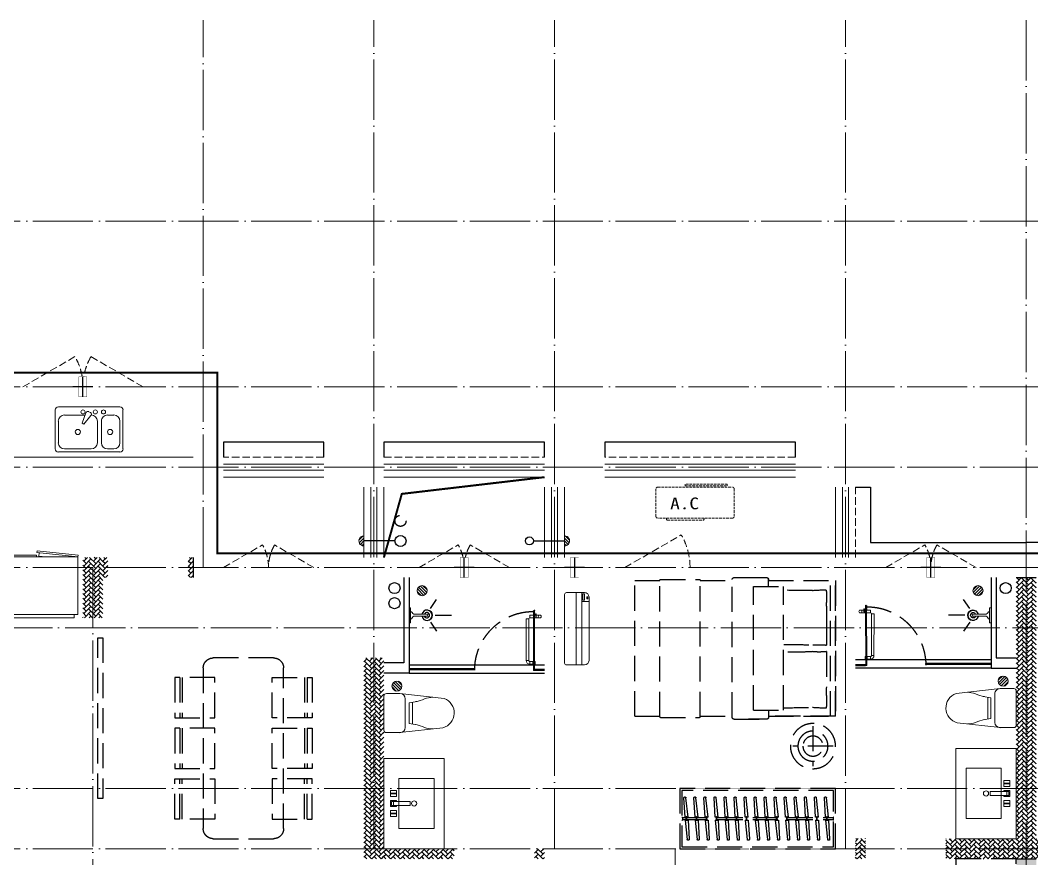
# Model space of a CAD drawing. Extents: x -518115 to 1124316, y -209821 to 1628073.
# Drawn here: x 842893 to 852972, y -170435 to -162085 of the extents above; entities that cross this region are included whole.
import ezdxf

# ---------------------------------------------------------------- set-up
doc = ezdxf.new("R2010")
doc.units = 0
doc.header["$LTSCALE"] = 1000
doc.header["$MEASUREMENT"] = 0
for name, pattern in [('A户型$0$DASH', [0.35, 0.25, -0.1]), ('DASH', [0.35, 0.25, -0.1]), ('DOTE', [2.42, 2, -0.2, 0.02, -0.2])]:
    doc.linetypes.add(name, pattern=pattern)
for name, color, linetype in [('5fur', 250, 'Continuous'), ('AH-FURNITURE', 1, 'Continuous'), ('IP-bath&kitchen-JOHNSON', 4, 'Continuous'), ('P-bath&kitchen-JOHNSON', 4, 'Continuous'), ('VPIPE-中水', 122, 'Continuous'), ('VPIPE-凝结', 150, 'Continuous'), ('VPIPE-废水', 31, 'Continuous'), ('VPIPE-雨水', 4, 'DASH'), ('保温', 6, 'Continuous'), ('建筑-排气道', 9, 'Continuous'), ('机电标识类', 1, 'Continuous'), ('看线', 251, 'Continuous')]:
    doc.layers.add(name, color=color, linetype=linetype)
for name, color, linetype, lineweight in [('DOTE', 19, 'DOTE', 9), ('LVTRY', 1, 'Continuous', 13), ('PUB_HATCH', 8, 'Continuous', 9), ('WINDOW', 144, 'Continuous', 15), ('平面-栏杆', 135, 'Continuous', 15), ('平面-看线', 45, 'Continuous', 15), ('平面-空调室内机', 176, 'Continuous', 9), ('平面-空调预留孔', 173, 'Continuous', 15), ('空调', 76, 'Continuous', 13), ('立面-洞口示意', 152, 'Continuous', 13)]:
    doc.layers.add(name, color=color, linetype=linetype, lineweight=lineweight)
doc.styles.add('DIM_FONT', font='SIMPLEX.shx', dxfattribs={"width": 0.56})
doc.styles.add('黑体', font='')
doc.styles.get('黑体').set_extended_font_data('SimHei')
pattern_1 = [(45, (0, 0), (0, 47.4157523), [100.584, -33.528]), (135, (23.708, 23.708), (3e-15, 47.4157523), [100.584, -33.528])]
pattern_2 = [(45, (-445516.58, -596748.81), (0, 47.4157523), [100.584, -33.528]), (135, (-445492.87, -596725.102), (3e-15, 47.4157523), [100.584, -33.528])]

# ---------------------------------------------------------------- blocks, each defined once
blk = doc.blocks.new('GDGDGDSDA')
at = {"layer": 'DOTE', "linetype": 'DOTE', "ltscale": 0.3}
for p, q in [((436135, 370658), (436135, 376108)), ((437835, 367858), (437835, 376108)), ((439635, 367858), (439635, 376108)), ((442535, 367858), (442535, 376108)), ((444335, 376108), (444335, 359558)), ((471335, 374108), (417335, 374108)), ((471335, 372458), (417335, 372458)), ((471335, 371658), (417335, 371658)), ((471335, 370658), (417335, 370658)), ((435035, 370658), (435035, 359558)), ((417335, 370059), (471335, 370059)), ((471335, 368458), (417335, 368458)), ((471335, 367858), (417335, 367858)), ((440835, 367858), (440835, 359558))]:
    blk.add_line(p, q, dxfattribs=at)
blk = doc.blocks.new('FGDGDGRDGRRD')
at = {"layer": '5fur', "linetype": 'A户型$0$DASH'}
for p, q in [((421235, 370528, 0), (421235, 369178, 0)), ((421235, 369178, 0), (421235, 370528, 0)), ((421904, 370528, 0), (421235, 370528, 0)), ((421285, 369178, 0), (421285, 370528, 0)), ((421905, 370546, 0), (421902, 370528, 0)), ((421904, 370468, 0), (421904, 370540, 0)), ((421907, 370552, 0), (421905, 370546, 0)), ((421913, 370557, 0), (421907, 370552, 0)), ((421922, 370558, 0), (421913, 370557, 0)), ((422103, 370558, 0), (421922, 370558, 0)), ((422246, 370558, 0), (421922, 370558, 0)), ((422264, 369166, 0), (422264, 370540, 0)), ((422585, 370528, 0), (422264, 370528, 0)), ((422585, 369172, 0), (422585, 370534, 0)), ((422979, 370540, 0), (422591, 370540, 0)), ((422985, 369172, 0), (422985, 370534, 0)), ((423235, 370528, 0), (422985, 370528, 0)), ((423235, 369178, 0), (423235, 370528, 0)), ((421754, 369238, 0), (421754, 370468, 0)), ((422054, 370468, 0), (421754, 370468, 0)), ((422054, 369238, 0), (422054, 370468, 0)), ((426835, 369758), (427435, 369758)), ((426735, 368058), (426735, 369658)), ((427535, 369658), (427535, 368058)), ((426850, 369563), (426450, 369563)), ((426450, 369563), (426450, 369163)), ((426500, 369563), (426500, 369163)), ((426525, 369563), (426525, 369163)), ((426850, 369163), (426850, 369563)), ((427420, 369163), (427420, 369563)), ((427420, 369563), (427820, 369563)), ((427745, 369563), (427745, 369163)), ((427770, 369563), (427770, 369163)), ((427820, 369563), (427820, 369163)), ((422054, 369238, 0), (421754, 369238, 0)), ((421904, 369238, 0), (421904, 369166, 0)), ((421235, 369178, 0), (421902, 369178, 0)), ((421904, 369178, 0), (421235, 369178, 0)), ((421902, 369178, 0), (421904, 369159, 0)), ((421904, 369159, 0), (421911, 369151, 0)), ((421911, 369151, 0), (421922, 369148, 0)), ((421922, 369148, 0), (422103, 369148, 0)), ((422246, 369148, 0), (421922, 369148, 0)), ((422103, 369148, 0), (422103, 369148, 0)), ((422585, 369178, 0), (422264, 369178, 0)), ((422979, 369166, 0), (422591, 369166, 0)), ((423235, 369178, 0), (422985, 369178, 0)), ((426450, 369163), (426850, 369163)), ((427820, 369163), (427420, 369163)), ((421460, 369080, 0), (421460, 368680, 0)), ((426850, 369058), (426450, 369058)), ((426450, 369058), (426450, 368658)), ((426500, 369058), (426500, 368658)), ((426525, 369058), (426525, 368658)), ((426850, 368658), (426850, 369058)), ((427420, 368658), (427420, 369058)), ((427420, 369058), (427820, 369058)), ((427745, 369058), (427745, 368658)), ((427770, 369058), (427770, 368658)), ((427820, 369058), (427820, 368658)), ((421260, 368880, 0), (421660, 368880, 0)), ((426450, 368658), (426850, 368658)), ((427820, 368658), (427420, 368658)), ((426450, 368154), (426450, 368554)), ((426450, 368554), (426850, 368554)), ((426500, 368154), (426500, 368554)), ((426525, 368154), (426525, 368554)), ((426850, 368554), (426850, 368154)), ((427420, 368554), (427420, 368154)), ((427820, 368554), (427420, 368554)), ((427745, 368154), (427745, 368554)), ((427770, 368154), (427770, 368554)), ((427820, 368154), (427820, 368554)), ((426850, 368154), (426450, 368154)), ((427420, 368154), (427820, 368154)), ((427435, 367958), (426835, 367958))]:
    blk.add_line(p, q, dxfattribs=at)
blk.add_lwpolyline([(428535, 368358), (428585, 368358), (428585, 369959), (428535, 369959)], close=True, dxfattribs=at)
for radius in [225, 150, 100]:
    blk.add_circle((421460, 368880, 0), radius, dxfattribs=at)
for centre, radius, start, end in [((421922, 370540, 0), 18, 90, 180), ((422246, 370540, 0), 18, 0, 90), ((422591, 370534, 0), 6, 90, 180), ((422979, 370534, 0), 6, 0, 90), ((423258, 370368, 0), 1932, 178.0298, 182.4617), ((421359, 369282, 0), 1153, 84.6984, 91.5682), ((421547, 376048, 0), 5619, 269.1694, 272.1087), ((422497, 370191, 0), 1173, 175.1312, 182.6325), ((459042, 370006, 0), 37717, 179.8018, 180.1836), ((431005, 369689, 0), 9681, 179.2198, 181.6941), ((421399, 369228, 0), 662, 84.5772, 96.3929), ((421399, 370479, 0), 662, 263.5802, 275.4228), ((421667, 366181, 0), 3711, 88.6942, 93.1822), ((421667, 373526, 0), 3711, 266.8178, 271.3058), ((426835, 369658), 100, 90, 180), ((427435, 369658), 100, 0, 90), ((423258, 369325, 0), 1932, 177.5383, 181.9702), ((421359, 370412, 0), 1153, 268.4318, 275.3016), ((421547, 363645, 0), 5619, 87.8913, 90.8306), ((421922, 369166, 0), 18, 180, 270), ((422246, 369166, 0), 18, 270, 0), ((422591, 369172, 0), 6, 180, 270), ((422979, 369172, 0), 6, 270, 0), ((426835, 368058), 100, 180, 270), ((427435, 368058), 100, 270, 0)]:
    blk.add_arc(centre, radius, start, end, dxfattribs=at)
at = {"linetype": 'A户型$0$DASH'}
for points in [[(422785, 368458), (422785, 367858), (421235, 367858), (421235, 368458)], [(420035, 366659), (419435, 366659), (419435, 367758), (420035, 367758)]]:
    blk.add_wipeout(points, dxfattribs=at).dxf.layer = '5fur'
at = {"layer": '5fur', "linetype": 'A户型$0$DASH'}
for p, q in [((421305, 368173), (421326, 368365)), ((421335, 368173), (421346, 368364)), ((421405, 368173), (421426, 368365)), ((421435, 368173), (421446, 368364)), ((421505, 368173), (421526, 368365)), ((421535, 368173), (421546, 368364)), ((421605, 368173), (421626, 368365)), ((421635, 368173), (421646, 368364)), ((421705, 368173), (421726, 368365)), ((421735, 368173), (421746, 368364)), ((421805, 368173), (421826, 368365)), ((421835, 368173), (421846, 368364)), ((421905, 368173), (421926, 368365)), ((421935, 368173), (421946, 368364)), ((422005, 368173), (422026, 368365)), ((422035, 368173), (422046, 368364)), ((422105, 368173), (422126, 368365)), ((422135, 368173), (422146, 368364)), ((422205, 368173), (422226, 368365)), ((422235, 368173), (422246, 368364)), ((422305, 368173), (422326, 368365)), ((422335, 368173), (422346, 368364)), ((422405, 368173), (422426, 368365)), ((422435, 368173), (422446, 368364)), ((422505, 368173), (422526, 368365)), ((422535, 368173), (422546, 368364)), ((422605, 368173), (422626, 368365)), ((422635, 368173), (422646, 368364)), ((422705, 368173), (422726, 368365)), ((422735, 368173), (422746, 368364)), ((421255, 368174), (421260, 368174)), ((421255, 368143), (421260, 368143)), ((422760, 368169), (421260, 368169)), ((422760, 368148), (421260, 368148)), ((421305, 368144), (421294, 367953)), ((421305, 368173), (421318, 368173)), ((421318, 368144), (421305, 368144)), ((421335, 368144), (421314, 367951)), ((421318, 368176), (421322, 368176)), ((421318, 368141), (421318, 368176)), ((421322, 368141), (421318, 368141)), ((421322, 368141), (421322, 368176)), ((421322, 368173), (421335, 368173)), ((421335, 368144), (421322, 368144)), ((421405, 368144), (421394, 367953)), ((421405, 368173), (421418, 368173)), ((421418, 368144), (421405, 368144)), ((421435, 368144), (421414, 367951)), ((421418, 368176), (421422, 368176)), ((421418, 368141), (421418, 368176)), ((421422, 368141), (421418, 368141)), ((421422, 368141), (421422, 368176)), ((421422, 368173), (421435, 368173)), ((421435, 368144), (421422, 368144)), ((421505, 368144), (421494, 367953)), ((421505, 368173), (421518, 368173)), ((421518, 368144), (421505, 368144)), ((421535, 368144), (421514, 367951)), ((421518, 368176), (421522, 368176)), ((421518, 368141), (421518, 368176)), ((421522, 368141), (421518, 368141)), ((421522, 368141), (421522, 368176)), ((421522, 368173), (421535, 368173)), ((421535, 368144), (421522, 368144)), ((421605, 368144), (421594, 367953)), ((421605, 368173), (421618, 368173)), ((421618, 368144), (421605, 368144)), ((421635, 368144), (421614, 367951)), ((421618, 368176), (421622, 368176)), ((421618, 368141), (421618, 368176)), ((421622, 368141), (421618, 368141)), ((421622, 368141), (421622, 368176)), ((421622, 368173), (421635, 368173)), ((421635, 368144), (421622, 368144)), ((421705, 368144), (421694, 367953)), ((421705, 368173), (421718, 368173)), ((421718, 368144), (421705, 368144)), ((421735, 368144), (421714, 367951)), ((421718, 368176), (421722, 368176)), ((421718, 368141), (421718, 368176)), ((421722, 368141), (421718, 368141)), ((421722, 368141), (421722, 368176)), ((421722, 368173), (421735, 368173)), ((421735, 368144), (421722, 368144)), ((421805, 368144), (421794, 367953)), ((421805, 368173), (421818, 368173)), ((421818, 368144), (421805, 368144)), ((421835, 368144), (421814, 367951)), ((421818, 368176), (421822, 368176)), ((421818, 368141), (421818, 368176)), ((421822, 368141), (421818, 368141)), ((421822, 368141), (421822, 368176)), ((421822, 368173), (421835, 368173)), ((421835, 368144), (421822, 368144)), ((421905, 368144), (421894, 367953)), ((421905, 368173), (421918, 368173)), ((421918, 368144), (421905, 368144)), ((421935, 368144), (421914, 367951)), ((421918, 368176), (421922, 368176)), ((421918, 368141), (421918, 368176)), ((421922, 368141), (421918, 368141)), ((421922, 368141), (421922, 368176)), ((421922, 368173), (421935, 368173)), ((421935, 368144), (421922, 368144)), ((422005, 368144), (421994, 367953)), ((422005, 368173), (422018, 368173)), ((422018, 368144), (422005, 368144)), ((422035, 368144), (422014, 367951)), ((422018, 368176), (422022, 368176)), ((422018, 368141), (422018, 368176)), ((422022, 368141), (422018, 368141)), ((422022, 368141), (422022, 368176)), ((422022, 368173), (422035, 368173)), ((422035, 368144), (422022, 368144)), ((422105, 368144), (422094, 367953)), ((422105, 368173), (422118, 368173)), ((422118, 368144), (422105, 368144)), ((422135, 368144), (422114, 367951)), ((422118, 368176), (422122, 368176)), ((422118, 368141), (422118, 368176)), ((422122, 368141), (422118, 368141)), ((422122, 368141), (422122, 368176)), ((422122, 368173), (422135, 368173)), ((422135, 368144), (422122, 368144)), ((422205, 368144), (422194, 367953)), ((422205, 368173), (422218, 368173)), ((422218, 368144), (422205, 368144)), ((422235, 368144), (422214, 367951)), ((422218, 368176), (422222, 368176)), ((422218, 368141), (422218, 368176)), ((422222, 368141), (422218, 368141)), ((422222, 368141), (422222, 368176)), ((422222, 368173), (422235, 368173)), ((422235, 368144), (422222, 368144)), ((422305, 368144), (422294, 367953)), ((422305, 368173), (422318, 368173)), ((422318, 368144), (422305, 368144)), ((422335, 368144), (422314, 367951)), ((422318, 368176), (422322, 368176)), ((422318, 368141), (422318, 368176)), ((422322, 368141), (422318, 368141)), ((422322, 368141), (422322, 368176)), ((422322, 368173), (422335, 368173)), ((422335, 368144), (422322, 368144)), ((422405, 368144), (422394, 367953)), ((422405, 368173), (422418, 368173)), ((422418, 368144), (422405, 368144)), ((422435, 368144), (422414, 367951)), ((422418, 368176), (422422, 368176)), ((422418, 368141), (422418, 368176)), ((422422, 368141), (422418, 368141)), ((422422, 368141), (422422, 368176)), ((422422, 368173), (422435, 368173)), ((422435, 368144), (422422, 368144)), ((422505, 368144), (422494, 367953)), ((422505, 368173), (422518, 368173)), ((422518, 368144), (422505, 368144)), ((422535, 368144), (422514, 367951)), ((422518, 368176), (422522, 368176)), ((422518, 368141), (422518, 368176)), ((422522, 368141), (422518, 368141)), ((422522, 368141), (422522, 368176)), ((422522, 368173), (422535, 368173)), ((422535, 368144), (422522, 368144)), ((422605, 368144), (422594, 367953)), ((422605, 368173), (422618, 368173)), ((422618, 368144), (422605, 368144)), ((422635, 368144), (422614, 367951)), ((422618, 368176), (422622, 368176)), ((422618, 368141), (422618, 368176)), ((422622, 368141), (422618, 368141)), ((422622, 368141), (422622, 368176)), ((422622, 368173), (422635, 368173)), ((422635, 368144), (422622, 368144)), ((422705, 368144), (422694, 367953)), ((422705, 368173), (422718, 368173)), ((422718, 368144), (422705, 368144)), ((422735, 368144), (422714, 367951)), ((422718, 368176), (422722, 368176)), ((422718, 368141), (422718, 368176)), ((422722, 368141), (422718, 368141)), ((422722, 368141), (422722, 368176)), ((422722, 368173), (422735, 368173)), ((422735, 368144), (422722, 368144)), ((422765, 368174), (422760, 368174)), ((422765, 368143), (422760, 368143))]:
    blk.add_line(p, q, dxfattribs=at)
for points in [[(422785, 367858), (421235, 367858), (421235, 368458), (422785, 368458)], [(422765, 367878), (421255, 367878), (421255, 368438), (422765, 368438)], [(419435, 366659), (419435, 367758), (420035, 367758), (420035, 366659)]]:
    blk.add_lwpolyline(points, close=True, dxfattribs=at)
for points in [[(421260, 368174), (421260, 368143)], [(422760, 368174), (422760, 368143)]]:
    blk.add_lwpolyline(points, dxfattribs=at)
for centre, start, end in [((421336, 368364), 356.9606, 174.2894), ((421436, 368364), 356.9606, 174.2894), ((421536, 368364), 356.9606, 174.2894), ((421636, 368364), 356.9606, 174.2894), ((421736, 368364), 356.9606, 174.2894), ((421836, 368364), 356.9606, 174.2894), ((421936, 368364), 356.9606, 174.2894), ((422036, 368364), 356.9606, 174.2894), ((422136, 368364), 356.9606, 174.2894), ((422236, 368364), 356.9606, 174.2894), ((422336, 368364), 356.9606, 174.2894), ((422436, 368364), 356.9606, 174.2894), ((422536, 368364), 356.9606, 174.2894), ((422636, 368364), 356.9606, 174.2894), ((422736, 368364), 356.9606, 174.2894), ((421304, 367952), 176.9606, 354.2894), ((421404, 367952), 176.9606, 354.2894), ((421504, 367952), 176.9606, 354.2894), ((421604, 367952), 176.9606, 354.2894), ((421704, 367952), 176.9606, 354.2894), ((421804, 367952), 176.9606, 354.2894), ((421904, 367952), 176.9606, 354.2894), ((422004, 367952), 176.9606, 354.2894), ((422104, 367952), 176.9606, 354.2894), ((422204, 367952), 176.9606, 354.2894), ((422304, 367952), 176.9606, 354.2894), ((422404, 367952), 176.9606, 354.2894), ((422504, 367952), 176.9606, 354.2894), ((422604, 367952), 176.9606, 354.2894), ((422704, 367952), 176.9606, 354.2894)]:
    blk.add_arc(centre, 10, start, end, dxfattribs=at)
blk = doc.blocks.new('rrrrrrrrrrrra')
for p, q in [((-112, 459), (-112, 324)), ((253, 484), (-87, 484)), ((278, 324), (278, 459)), ((-112, 324), (-64, -103)), ((278, 324), (228, -116)), ((-59, 271), (224, 271)), ((-21, 232), (-34, 154)), ((186, 232), (-21, 232)), ((186, 232), (199, 154)), ((191, 200), (-26, 200))]:
    blk.add_line(p, q)
for centre, radius, start, end in [((-87, 459), 25, 90, 180), ((253, 459), 25, 0, 90), ((-59, 324), 53.3, 180, 270), ((224, 324), 53.3, 270, 0), ((-323, 210), 294, 333.5369, 351.4828), ((488, 210), 294, 188.5172, 206.4631), ((149, -3), 224, 158.5202, 180), ((16, -3), 224, 0, 21.4798), ((84, -64), 153, 195.0773, 340.1181)]:
    blk.add_arc(centre, radius, start, end)
blk = doc.blocks.new('A$C1E0F638F')
for points in [[(500, 435), (500, 85), (0, 85), (0, 435)], [(270, 30), (230, 30), (230, 195), (270, 195)], [(120, 0), (180, 0), (180, 60), (120, 60)], [(147, 55), (153, 55), (153, 5), (147, 5)], [(230, 30), (270, 30), (270, 10), (230, 10)], [(380, 0), (320, 0), (320, 60), (380, 60)], [(353, 55), (347, 55), (347, 5), (353, 5)]]:
    blk.add_lwpolyline(points, close=True)
blk.add_lwpolyline([(270, 60), (280, 60), (280, 0), (220, 0), (220, 60), (230, 60)])
blk.add_circle((250, 236), 26)
blk = doc.blocks.new('$lvtry$00000171')
for p, q in [((-74, 11), (-11, 74)), ((-70, -27), (27, 70)), ((-53, -53), (53, 53)), ((-27, -70), (70, 27)), ((11, -74), (74, -11))]:
    blk.add_line(p, q)
blk.add_circle((0, 0), 75)
blk.add_point((0, 0))
blk = doc.blocks.new('135')
blk.add_hatch(color=256).paths.add_polyline_path([(5, 2), (4, -1), (-5, 2), (-4, 5)])
for p, q in [((-6, 19), (-3, 19)), ((-3, 19), (-6, 19)), ((-6, 3), (5, -2)), ((-6, 3), (-5, 3)), ((-5, 11), (-5, 31)), ((5, 11), (-5, 11)), ((5, 10), (-5, 10)), ((-5, 3), (-4, 6)), ((-4, 6), (5, 2)), ((0, 0), (0, 39)), ((6, 19), (3, 19)), ((3, 19), (6, 19)), ((4, -1), (5, 2)), ((5, 11), (5, 32)), ((4, -1), (6, -2))]:
    blk.add_line(p, q)
for centre, radius, start, end in [((6, 16), 13.5, 151.0147, 204.8403), ((13, 4), 20.5, 163.0924, 182.0012), ((-6, 4), 1, 184.2275, 248.4661), ((-5, 22), 0.5, 335.7643, 151.0147), ((4, 18), 9.42, 155.7643, 171.9773), ((9, 15), 14.6, 166.278, 198.0953), ((14, 4), 19.5, 163.7443, 182.5269), ((-5, 3), 0.5, 181.9385, 247.2597), ((5, 22), 0.5, 29.8425, 204.574), ((-6, 17), 11.7, 10.475, 24.574), ((-6, 15), 12.4, 338.6449, 16.0476), ((29, 7), 24, 172.9439, 199.2318), ((-6, 16), 13.4, 334.9111, 29.8425), ((26, 6), 20.6, 169.1454, 199.9526), ((6, -1), 1.17, 247.4597, 19.9526), ((6, -1), 0.5, 247.4597, 19.2318)]:
    blk.add_arc(centre, radius, start, end)
blk.add_open_spline([(-5, 31), (-4, 31), (-2, 33), (1, 29), (3, 31), (5, 32)], degree=3, knots=[0, 0, 0, 0, 3.066329, 6.218313, 11.124135, 11.124135, 11.124135, 11.124135])
blk = doc.blocks.new('SDFAWERAWER')
at = {"layer": 'LVTRY', "color": 1}
for p, q in [((593941, -1242210), (593784, -1242595)), ((593965, -1242220), (593807, -1242604)), ((593941, -1242210), (593965, -1242220)), ((593988, -1242191), (593978, -1242214)), ((594007, -1242226), (593978, -1242214)), ((594017, -1242203), (593988, -1242191)), ((594016, -1242220), (594027, -1242193)), ((594016, -1242220), (594022, -1242223)), ((594026, -1242204), (594018, -1242222)), ((594018, -1242222), (594021, -1242220)), ((594025, -1242211), (594021, -1242220)), ((594023, -1242221), (594022, -1242223)), ((594022, -1242223), (594024, -1242222)), ((594023, -1242211), (594030, -1242194)), ((594024, -1242221), (594024, -1242222)), ((594025, -1242211), (594031, -1242197)), ((594027, -1242193), (594033, -1242195)), ((594028, -1242234), (594078, -1242255)), ((594030, -1242194), (594031, -1242197)), ((594032, -1242197), (594033, -1242195)), ((594033, -1242195), (594034, -1242197)), ((594034, -1242198), (594034, -1242197)), ((594047, -1242201), (594036, -1242229)), ((594036, -1242229), (594039, -1242230)), ((594037, -1242211), (594088, -1242232)), ((594039, -1242230), (594045, -1242214)), ((594039, -1242230), (594042, -1242228)), ((594042, -1242228), (594051, -1242205)), ((594050, -1242202), (594043, -1242218)), ((594047, -1242201), (594050, -1242202)), ((594050, -1242202), (594051, -1242205)), ((594057, -1242246), (594067, -1242223)), ((593784, -1242595), (593807, -1242604)), ((593803, -1242641), (593813, -1242618)), ((593803, -1242641), (593833, -1242653)), ((593813, -1242618), (593842, -1242630)), ((593842, -1242630), (593833, -1242653)), ((593845, -1242629), (593834, -1242656)), ((593848, -1242630), (593836, -1242657)), ((593845, -1242629), (593842, -1242630)), ((593848, -1242630), (593845, -1242629)), ((593847, -1242662), (593858, -1242634)), ((593850, -1242663), (593861, -1242635)), ((593852, -1242662), (593862, -1242637)), ((593858, -1242634), (593861, -1242635)), ((593861, -1242635), (593862, -1242637)), ((593834, -1242656), (593833, -1242653)), ((593836, -1242657), (593834, -1242656)), ((593847, -1242662), (593850, -1242663))]:
    blk.add_line(p, q, dxfattribs=at)
blk.add_lwpolyline([(593823, -1242717), (594046, -1242174), (594037, -1242170), (593814, -1242713)], close=True, dxfattribs=at)
blk.add_arc((594075, -1242240), 15.3, 281.7932, 33.7019, dxfattribs=at)
for centre, major_axis, start_param, end_param in [((593974, -1242224), (3.93, 9.6), 0, 1.570796), ((593817, -1242608), (13.5, 33.1), 1.570796, 3.141593), ((593817, -1242608), (3.93, 9.6), 1.570796, 3.141593)]:
    blk.add_ellipse(centre, major_axis=major_axis, ratio=1, start_param=start_param, end_param=end_param, dxfattribs=at)
at = {"layer": 'P-bath&kitchen-JOHNSON', "color": 8, "linetype": 'DASH'}
blk.add_arc((593810, -1242714), 586, 67.5369, 157.1325, dxfattribs=at)
at = {"layer": 'LVTRY', "color": 1, "xscale": -1, "rotation": 157.7329157530927}
blk.add_blockref('135', (594045, -1242162), dxfattribs=at)
blk = doc.blocks.new('A$C5DCB2F21')
at = {"layer": 'IP-bath&kitchen-JOHNSON', "color": 8}
for p, q in [((-68, -213), (-158, -275)), ((0, -261), (0, -425)), ((68, -213), (158, -275))]:
    blk.add_line(p, q, dxfattribs=at)
at = {"layer": 'IP-bath&kitchen-JOHNSON', "color": 250}
for centre, major_axis, ratio, start_param, end_param in [((0, -179), (-51, 0), 0.990052, -1.36297, 4.504563), ((0, -178), (-26.8, 0), 0.994812, -1.167677, 4.309269)]:
    blk.add_ellipse(centre, major_axis=major_axis, ratio=ratio, start_param=start_param, end_param=end_param, dxfattribs=at)
at = {"layer": 'LVTRY', "color": 1}
for p, q in [((74, 0), (-74, 0)), ((-10, -174), (-10, -49)), ((11, -174), (11, -49))]:
    blk.add_line(p, q, dxfattribs=at)
blk.add_lwpolyline([(74, 0), (74, -16), (-74, -16), (-74, 0)], dxfattribs=at)
for points in [[(-26, -31, -0.364142), (-38, -16, -0.020495)], [(-10, -49, 0.214893), (-26, -31, 7.649644)], [(11, -49, -0.21439), (26, -31, -7.649644)], [(26, -31, 0.364142), (38, -16, 0.020495)]]:
    blk.add_lwpolyline(points, format="xyb", dxfattribs=at)
blk.add_arc((0, -174), 10.5, 180, 0, dxfattribs=at)
for centre, major_axis, ratio, start_param, end_param in [((0, -181), (53.6, 0), 0.987577, 1.76809, 7.656688), ((-12, -165), (0, 1.43), 0.85, -1.570796, 4.712389), ((-12, -189), (0, 1.43), 0.85, 4.712389, 10.995574), ((12, -165), (0, 1.43), 0.85, 4.712389, 10.995574), ((12, -189), (0, 1.43), 0.85, 4.712389, 10.995574)]:
    blk.add_ellipse(centre, major_axis=major_axis, ratio=ratio, start_param=start_param, end_param=end_param, dxfattribs=at)
blk = doc.blocks.new('GDGDRGDGRD')
at = {"layer": 'IP-bath&kitchen-JOHNSON'}
for p, q in [((490533, 524228), (491883, 524228)), ((490533, 524193), (491183, 524193)), ((490533, 524183), (491183, 524183)), ((490533, 524148), (491883, 524148)), ((491183, 524183), (491183, 524193)), ((491883, 524183), (491783, 524183)), ((491783, 524173), (491783, 524183)), ((491883, 524173), (491783, 524173))]:
    blk.add_line(p, q, dxfattribs=at)
at = {"layer": 'IP-bath&kitchen-JOHNSON', "color": 8}
for points in [[(490533, 525048), (490533, 524148), (490283, 524148)], [(490483, 525048), (490483, 524248), (490283, 524248)]]:
    blk.add_lwpolyline(points, dxfattribs=at)
at = {"layer": 'LVTRY', "color": 1}
blk.add_lwpolyline([(490883, 522448), (490283, 522448), (490283, 523348), (490883, 523348)], close=True, dxfattribs=at)
at = {"layer": 'IP-bath&kitchen-JOHNSON'}
for name, p, rotation in [('A$C5DCB2F21', (490533, 524673), 90.008488524447), ('SDFAWERAWER', (-528536, 1449334), 22.25976934310711)]:
    blk.add_blockref(name, p, dxfattribs=dict(at, rotation=rotation))
at = {"layer": 'LVTRY', "xscale": -0.6666666667107826, "yscale": 0.6666666667107826}
for p in [(490663, 524918), (490413, 524018)]:
    blk.add_blockref('$lvtry$00000171', p, dxfattribs=at)
at = {"layer": 'LVTRY', "color": 1, "extrusion": (0, 0, -1), "xscale": -1, "zscale": -1, "rotation": 270}
blk.add_blockref('rrrrrrrrrrrra', (-490766, 523666), dxfattribs=at)
at = {"layer": 'LVTRY', "color": 1, "xscale": -1, "rotation": 270}
blk.add_blockref('A$C1E0F638F', (490347, 522649), dxfattribs=at)
blk = doc.blocks.new('rtyg7uyhg')
at = {"layer": 'LVTRY'}
for p, q in [((193590, 45458), (193590, 45069)), ((194235, 45489), (193621, 45489)), ((194265, 45069), (194265, 45458)), ((193682, 45407), (193888, 45407)), ((193896, 45430), (193858, 45326)), ((193875, 45316), (193946, 45401)), ((193926, 45440), (193940, 45432)), ((194112, 45407), (194173, 45407)), ((193621, 45131), (193621, 45346)), ((193858, 45326), (193875, 45316)), ((194010, 45346), (194010, 45131)), ((194051, 45131), (194051, 45346)), ((194235, 45346), (194235, 45131)), ((193948, 45069), (193682, 45069)), ((194173, 45069), (194112, 45069)), ((193621, 45039), (194235, 45039))]:
    blk.add_line(p, q, dxfattribs=at)
for centre, radius in [((193866, 45438), 20.5), ((193989, 45438), 20.5), ((194071, 45438), 20.5), ((193815, 45238), 25.6), ((194137, 45238), 25.6)]:
    blk.add_circle(centre, radius, dxfattribs=at)
for centre, radius, start, end in [((193621, 45458), 30.7, 90, 180), ((194235, 45458), 30.7, 360, 90), ((193682, 45346), 61.4, 90, 180), ((193916, 45423), 20.5, 60, 159.4623), ((193930, 45414), 20.5, 320.5377, 60), ((193948, 45346), 61.4, 360, 90), ((194112, 45346), 61.4, 90, 180), ((194173, 45346), 61.4, 360, 90), ((193621, 45069), 30.7, 180, 270), ((193682, 45131), 61.4, 180, 270), ((193948, 45131), 61.4, 270, 360), ((194112, 45131), 61.4, 180, 270), ((194173, 45131), 61.4, 270, 360), ((194235, 45069), 30.7, 270, 360)]:
    blk.add_arc(centre, radius, start, end, dxfattribs=at)
at = {"layer": 'LVTRY', "style": 'DIM_FONT', "width": 0.8, "flags": 9}
for tag in ['YSIZE', 'XSIZE']:
    blk.add_attdef(tag, (193928, 45488), '', height=0.5, rotation=90, dxfattribs=at)
blk = doc.blocks.new('A$C60D053AF')
at = {"layer": 'AH-FURNITURE', "color": 8}
for p, q in [((233, -90), (128, -90)), ((193, -71), (328, -71)), ((193, -91), (328, -91)), ((342, -97), (370, -143)), ((356, -83), (384, -129)), ((233, -110), (128, -110)), ((245, -129), (245, -122)), ((265, -129), (265, -122)), ((255, -281), (255, -251)), ((255, -281), (393, -281)), ((393, -281), (393, -251))]:
    blk.add_line(p, q, dxfattribs=at)
for points in [[(170, -68, 1), (170, -94), (193, -94), (193, -68)], [(268, -122), (268, -107, 0.414214), (248, -87), (233, -87), (233, -113), (242, -113), (242, -122)], [(234, -251), (414, -251, 0.414214), (424, -241), (424, -111, 0.414214), (414, -101), (234, -101, 0.414214), (224, -111), (224, -241, 0.414214)], [(242, -152, 1), (268, -152), (268, -129), (242, -129)], [(384, -161, 1), (402, -143), (386, -127), (368, -145)]]:
    blk.add_lwpolyline(points, format="xyb", close=True, dxfattribs=at)
for centre, radius in [((100, -100), 30), ((255, -152), 15), ((255, -152), 10), ((393, -152), 15), ((393, -152), 10)]:
    blk.add_circle(centre, radius, dxfattribs=at)
for radius in [40, 20]:
    blk.add_arc((328, -111), radius, 45, 90, dxfattribs=at)
blk = doc.blocks.new('A-Kitchen-7')
at = {"layer": 'LVTRY'}
for p, q in [((-519, 780), (-7, 834)), ((-515, 756), (-519, 780)), ((-4, 811), (-515, 756)), ((515, 756), (-515, 756)), ((-515, 756), (-515, 40)), ((-486, 761), (-485, 756)), ((-29, 767), (-112, 756)), ((-29, 767), (-35, 806)), ((-7, 834), (-4, 811)), ((515, 780), (0, 780)), ((0, 756), (0, 780)), ((515, 756), (515, 780)), ((515, 40), (515, 756)), ((-515, 40), (515, 40))]:
    blk.add_line(p, q, dxfattribs=at)
blk.add_lwpolyline([(-469, 40), (-469, 0), (469, 0), (469, 40)], close=True, dxfattribs=at)
blk = doc.blocks.new('*U67')
h = blk.add_hatch(color=5)
h.set_gradient(color1=(0, 0, 255), rotation=180, tint=1)
h.paths.add_polyline_path([(0, 0), (-6.35, -6.35), (-6.35, -2.159), (-15, -2.159), (-15, 2.159), (-6.35, 2.159), (-6.35, 6.35)])
at = {"color": 0, "linetype": 'Continuous'}
blk.add_lwpolyline([(0, 0), (-6.35, -6.35), (-6.35, -2.159), (-15, -2.159), (-15, 2.159), (-6.35, 2.159), (-6.35, 6.35)], close=True, dxfattribs=at)
blk = doc.blocks.new('sgrsefv')
at = {"layer": 'PUB_HATCH'}
blk.add_hatch(color=256, dxfattribs=at).paths.add_polyline_path([(1112933, 840916), (1112933, 840646), (1113073, 840646), (1113073, 840661), (1112968, 840661), (1112948, 840681), (1112948, 840881), (1112968, 840901), (1113288, 840901), (1113308, 840881), (1113308, 840681), (1113288, 840661), (1113183, 840661), (1113183, 840646), (1113323, 840646), (1113323, 840916)])
at = {"layer": 'LVTRY', "color": 1}
for p, q in [((1113073, 840661), (1113073, 840646)), ((1113183, 840661), (1113183, 840646))]:
    blk.add_line(p, q, dxfattribs=at)
for points in [[(1112918, 840931), (1113338, 840931), (1113338, 840631), (1112918, 840631)], [(1112933, 840916), (1113323, 840916), (1113323, 840646), (1112933, 840646)], [(1113288, 840661), (1112968, 840661), (1112948, 840681), (1112948, 840881), (1112968, 840901), (1113288, 840901), (1113308, 840881), (1113308, 840681), (1113288, 840661)]]:
    blk.add_lwpolyline(points, close=True, dxfattribs=at)
at = {"layer": '立面-洞口示意'}
blk.add_lwpolyline([(1112918, 840931), (1113182, 840837), (1113338, 840631)], dxfattribs=at)
at = {"layer": '建筑-排气道', "xscale": -5, "yscale": 5, "zscale": 5, "rotation": 270}
blk.add_blockref('*U67', (1113118, 840599), dxfattribs=at)
blk = doc.blocks.new('FRSDFDGDGDRGDR')
at = {"layer": '平面-空调预留孔'}
for p, q in [((699612, 775044), (699612, 775441)), ((699619, 775448), (699746, 775448)), ((699746, 775448), (699746, 775355)), ((699720, 775342), (699720, 775143)), ((699727, 775349), (699740, 775349)), ((699727, 775136), (699740, 775136)), ((699746, 775130), (699746, 775037)), ((699746, 775037), (699619, 775037))]:
    blk.add_line(p, q, dxfattribs=at)
blk.add_lwpolyline([(699766, 775167), (699793, 775154), (699793, 775057), (699766, 775044), (699766, 775018), (699619, 775018, -0.414214), (699593, 775044), (699593, 775441, -0.414214), (699619, 775468), (699766, 775468), (699766, 775441), (699793, 775428), (699793, 775332), (699766, 775318)], format="xyb", close=True, dxfattribs=at)
for centre, radius in [((699740, 775332), 10.6), ((699740, 775243), 15.8), ((699740, 775154), 10.6)]:
    blk.add_circle(centre, radius, dxfattribs=at)
for centre, start, end in [((699619, 775441), 90, 180), ((699727, 775342), 90, 180), ((699740, 775355), 270, 360), ((699727, 775143), 180, 270), ((699740, 775130), 0, 90), ((699619, 775044), 180, 270)]:
    blk.add_arc(centre, 6.6, start, end, dxfattribs=at)
blk = doc.blocks.new('GDGDRGDRGRD')
at = {"layer": 'LVTRY', "color": 251}
for p, q in [((430081, 371515), (429865, 371758)), ((430335, 371758), (429865, 371758)), ((429865, 371758), (429865, 370858)), ((430235, 370858), (430235, 371758)), ((430335, 371515), (430081, 371515)), ((430081, 371515), (430081, 371100)), ((429865, 370858), (430081, 371100)), ((430081, 371100), (430335, 371100)), ((429865, 370858), (430335, 370858))]:
    blk.add_line(p, q, dxfattribs=at)
at = {"layer": 'LVTRY'}
for p, q in [((429915, 370948), (429915, 371668)), ((429925, 371678), (430325, 371678)), ((429995, 371628), (429995, 371418)), ((430000, 371628), (430000, 371418)), ((430290, 371638), (430005, 371638)), ((430290, 371633), (430005, 371633)), ((430045, 371658), (430045, 371568)), ((430050, 371658), (430045, 371658)), ((430050, 371568), (430050, 371658)), ((430195, 371418), (430195, 371628)), ((430200, 371418), (430200, 371628)), ((430235, 371668), (430235, 370948)), ((429975, 371526), (430102, 371526)), ((429975, 371521), (429975, 371526)), ((430102, 371521), (429975, 371521)), ((430045, 371568), (430050, 371568)), ((430220, 371526), (430092, 371526)), ((430092, 371526), (430092, 371521)), ((430092, 371521), (430220, 371521)), ((430102, 371526), (430102, 371521)), ((430220, 371521), (430220, 371526)), ((430045, 371388), (430045, 371478)), ((430045, 371478), (430050, 371478)), ((430050, 371478), (430050, 371388)), ((430235, 371100), (430235, 371515)), ((429935, 371358), (429974, 371358)), ((429955, 371339), (429955, 371378)), ((430005, 371413), (430290, 371413)), ((430005, 371408), (430290, 371408)), ((430050, 371388), (430045, 371388)), ((429935, 371258), (429974, 371258)), ((429955, 371239), (429955, 371278)), ((430045, 371228), (430045, 371138)), ((430050, 371228), (430045, 371228)), ((430050, 371138), (430050, 371228)), ((429995, 370988), (429995, 371198)), ((430000, 370988), (430000, 371198)), ((430005, 371208), (430290, 371208)), ((430005, 371203), (430290, 371203)), ((430045, 371138), (430050, 371138)), ((430195, 371198), (430195, 370988)), ((430200, 371198), (430200, 370988)), ((430102, 371096), (429975, 371096)), ((429975, 371096), (429975, 371091)), ((429975, 371091), (430102, 371091)), ((430045, 370958), (430045, 371048)), ((430045, 371048), (430050, 371048)), ((430050, 371048), (430050, 370958)), ((430092, 371091), (430092, 371096)), ((430092, 371096), (430220, 371096)), ((430220, 371091), (430092, 371091)), ((430102, 371091), (430102, 371096)), ((430220, 371096), (430220, 371091)), ((430325, 370938), (429925, 370938)), ((430290, 370983), (430005, 370983)), ((430290, 370978), (430005, 370978)), ((430050, 370958), (430045, 370958))]:
    blk.add_line(p, q, dxfattribs=at)
blk.add_lwpolyline([(429609, 370758), (429735, 370758), (429735, 371758), (427635, 371758)], dxfattribs=at)
for centre, radius in [((430147, 371523), 29.7), ((430147, 371523), 11.7), ((429955, 371358), 17), ((429955, 371258), 17), ((430147, 371093), 29.7), ((430147, 371093), 11.7)]:
    blk.add_circle(centre, radius, dxfattribs=at)
for centre, radius, start, end in [((429925, 371668), 10, 90, 180), ((430005, 371628), 10, 90, 180), ((430005, 371628), 5, 90, 180), ((430190, 371628), 10, 0, 90), ((430190, 371628), 5, 0, 90), ((430225, 371668), 10, 0, 90), ((430047, 371523), 56.7, 2.2742, 87.7258), ((430047, 371523), 52.2, 2.4704, 87.5296), ((430047, 371523), 56.7, 272.2742, 357.7258), ((430047, 371523), 52.2, 272.4704, 357.5296), ((430147, 371523), 56.7, 92.2742, 177.7258), ((430147, 371523), 56.7, 182.2742, 267.7258), ((430147, 371523), 52.2, 92.4704, 177.5296), ((430147, 371523), 52.2, 182.4704, 267.5296), ((430005, 371418), 10, 180, 270), ((430005, 371418), 5, 180, 270), ((430190, 371418), 5, 270, 0), ((430190, 371418), 10, 270, 0), ((430005, 371198), 10, 90, 180), ((430005, 371198), 5, 90, 180), ((430047, 371093), 56.7, 2.2742, 87.7258), ((430047, 371093), 52.2, 2.4704, 87.5296), ((430147, 371093), 56.7, 92.2742, 177.7258), ((430147, 371093), 52.2, 92.4704, 177.5296), ((430190, 371198), 10, 0, 90), ((430190, 371198), 5, 0, 90), ((430047, 371093), 56.7, 272.2742, 357.7258), ((430047, 371093), 52.2, 272.4704, 357.5296), ((430147, 371093), 56.7, 182.2742, 267.7258), ((430147, 371093), 52.2, 182.4704, 267.5296), ((429925, 370948), 10, 180, 270), ((430005, 370988), 10, 180, 270), ((430005, 370988), 5, 180, 270), ((430190, 370988), 5, 270, 0), ((430190, 370988), 10, 270, 0), ((430225, 370948), 10, 270, 0)]:
    blk.add_arc(centre, radius, start, end, dxfattribs=at)
at = {"xscale": -1, "rotation": 270}
blk.add_blockref('FRSDFDGDGDRGDR', (-345583, -327434), dxfattribs=at)
at = {"xscale": -1}
blk.add_blockref('rtyg7uyhg', (622600, 326770), dxfattribs=at)
for name, p, rotation in [('A$C60D053AF', (430135, 372358), 270), ('sgrsefv', (1543253, 1211090), 180)]:
    blk.add_blockref(name, p, dxfattribs=dict(rotation=rotation))
at = {"layer": 'LVTRY', "color": 1, "extrusion": (0, 0, -1), "xscale": -0.7999999999883585, "yscale": 0.7999999999883585, "zscale": -0.7999999999883585}
blk.add_blockref('A-Kitchen-7', (-429197, 370159), dxfattribs=at)
blk = doc.blocks.new('GDFGDGRD')
at = {"layer": '保温', "linetype": 'ByBlock', "ltscale": 10}
h = blk.add_hatch(dxfattribs=at)
h.set_pattern_fill('AR-HBONE', color=251, scale=55)
h.set_pattern_definition(pattern_1)
h.paths.add_polyline_path([(436215, 372424), (436217, 373024), (436417, 373024), (436415, 372424)])
h = blk.add_hatch(dxfattribs=at)
h.set_pattern_fill('AR-HBONE', color=251, scale=55)
h.set_pattern_definition(pattern_1)
h.paths.add_polyline_path([(436417, 372824), (436417, 373024), (436467, 373024), (436467, 372824)])
h = blk.add_hatch(dxfattribs=at)
h.set_pattern_fill('AR-HBONE', color=251, scale=55)
h.set_pattern_definition(pattern_1)
h.paths.add_polyline_path([(437267, 372824), (437267, 373024), (437317, 373024), (437317, 372824)])
h = blk.add_hatch(dxfattribs=at)
h.set_pattern_fill('AR-HBONE', color=251, scale=55)
h.set_pattern_definition(pattern_1)
h.paths.add_polyline_path([(439017, 370024), (439017, 372024), (439217, 372024), (439217, 370024)])
h = blk.add_hatch(dxfattribs=at)
h.set_pattern_fill('AR-HBONE', color=251, scale=55)
h.set_pattern_definition(pattern_1)
h.paths.add_polyline_path([(443916, 370024), (443916, 370224), (444016, 370224), (444016, 370024)])
h = blk.add_hatch(dxfattribs=at)
h.set_pattern_fill('AR-HBONE', color=251, scale=55)
h.set_pattern_definition(pattern_1)
h.paths.add_polyline_path([(439217, 370024), (439217, 370124), (439917, 370124), (439917, 370024)])
h = blk.add_hatch(dxfattribs=at)
h.set_pattern_fill('AR-HBONE', color=251, scale=55)
h.set_pattern_definition(pattern_1)
h.paths.add_polyline_path([(440717, 370024), (440717, 370124), (440817, 370124), (440817, 370024)])
at = {"layer": '保温', "color": 251, "linetype": 'ByBlock', "ltscale": 10}
blk.add_line((437317, 373024), (437317, 372824), dxfattribs=at)
blk = doc.blocks.new('A$C001338C2')
for p, q in [((845, 304), (55, 304)), ((109, 215), (109, 304)), ((0, 249), (0, 22)), ((900, 22), (900, 249)), ((22, 0), (878, 0))]:
    blk.add_line(p, q)
at = {"lineweight": 5}
for p, q in [((900, 215), (0, 215)), ((900, 143), (0, 143))]:
    blk.add_line(p, q, dxfattribs=at)
for points in [[(73, 275), (57, 275, -0.414214), (51, 281), (51, 283, -0.414214), (57, 289), (73, 289, -0.414214), (79, 283), (79, 281, -0.414214)], [(89, 226), (22, 226, -0.414214), (17, 232), (17, 243, -0.414214), (22, 249), (89, 249, -0.414214), (95, 243), (95, 232, -0.414214)]]:
    blk.add_lwpolyline(points, format="xyb", close=True)
for centre, radius, start, end in [((55, 249), 55, 90, 180), ((845, 249), 55, 360, 90), ((22, 22), 22, 180, 270), ((878, 22), 22, 270, 360)]:
    blk.add_arc(centre, radius, start, end)
blk = doc.blocks.new('dongkong')
blk.add_wipeout([(-603756, 210771), (-603756, 210571), (-603836, 210571), (-603836, 210771)])
at = {"layer": '机电标识类', "color": 250, "linetype": 'DASH', "ltscale": 400}
for p, q in [((-603796, 210771), (-603796, 210571)), ((-603896, 210671), (-603696, 210671))]:
    blk.add_line(p, q, dxfattribs=at)
at = {"layer": '空调', "color": 6, "linetype": 'DASH', "const_width": 2}
blk.add_lwpolyline([(-603756, 210771), (-603756, 210571), (-603836, 210571), (-603836, 210771)], close=True, dxfattribs=at)
blk = doc.blocks.new('DSGDFGF')
at = {"layer": 'IP-bath&kitchen-JOHNSON'}
for p, q in [((676542, 342985), (677892, 342985)), ((676542, 342950), (677192, 342950)), ((676542, 342940), (677192, 342940)), ((676542, 342905), (677892, 342905)), ((677192, 342940), (677192, 342950)), ((677892, 342940), (677792, 342940)), ((677792, 342930), (677792, 342940)), ((677892, 342930), (677792, 342930))]:
    blk.add_line(p, q, dxfattribs=at)
at = {"layer": 'IP-bath&kitchen-JOHNSON', "color": 8}
for points in [[(676542, 343855), (676542, 342905), (676292, 342905)], [(676492, 343855), (676492, 343005), (676292, 343005)]]:
    blk.add_lwpolyline(points, dxfattribs=at)
at = {"layer": 'LVTRY', "color": 1}
blk.add_lwpolyline([(676892, 341155), (676292, 341155), (676292, 342055), (676892, 342055)], close=True, dxfattribs=at)
at = {"layer": 'IP-bath&kitchen-JOHNSON'}
for name, p, rotation in [('A$C5DCB2F21', (676542, 343480), 90.00848852444699), ('SDFAWERAWER', (-342526, 1268091), 22.25976934310714)]:
    blk.add_blockref(name, p, dxfattribs=dict(at, rotation=rotation))
at = {"layer": 'LVTRY', "xscale": -0.6666666667107826, "yscale": 0.6666666667107826}
for p in [(676672, 343725), (676422, 342775)]:
    blk.add_blockref('$lvtry$00000171', p, dxfattribs=at)
at = {"layer": 'LVTRY', "color": 1, "extrusion": (0, 0, -1), "xscale": -1, "zscale": -1, "rotation": 270}
blk.add_blockref('rrrrrrrrrrrra', (-676776, 342423), dxfattribs=at)
at = {"layer": 'LVTRY', "color": 1, "xscale": -1, "rotation": 270}
blk.add_blockref('A$C1E0F638F', (676357, 341356), dxfattribs=at)
blk = doc.blocks.new('A$C718F517F')
at = {"layer": '保温', "linetype": 'ByBlock', "ltscale": 10}
h = blk.add_hatch(dxfattribs=at)
h.set_pattern_fill('AR-HBONE', color=251, scale=55)
h.set_pattern_definition(pattern_2)
edge = h.paths.add_edge_path()
edge.add_line((200, 5100), (200, 7700))
edge.add_line((200, 7700), (0, 7700))
edge.add_line((0, 7700), (0, 5100))
edge.add_line((0, 5100), (200, 5100))
h = blk.add_hatch(dxfattribs=at)
h.set_pattern_fill('AR-HBONE', color=251, scale=55)
h.set_pattern_definition(pattern_2)
edge = h.paths.add_edge_path()
edge.add_line((900, 4900), (900, 5100))
edge.add_line((900, 5100), (-700, 5100))
edge.add_line((-700, 5100), (-700, 4900))
edge.add_line((-700, 4900), (900, 4900))
at = {"layer": '保温', "linetype": 'Continuous', "ltscale": 10}
h = blk.add_hatch(dxfattribs=at)
h.set_pattern_fill('HEX', color=251, scale=10, angle=90, style=0)
h.set_pattern_definition([(90, (-503782.47, -516048.461), (-16.49778, 1e-15), [9.525, -19.05]), (210, (-503782.47, -516048.461), (8.24889, -14.2874966), [9.525, -19.05]), (150, (-503782.47, -516038.936), (-8.24889, -14.2874966), [9.525, -19.05])])
h.paths.add_polyline_path([(0, 0), (200, 0), (200, 4900), (0, 4900)])
at = {"layer": '保温', "color": 251, "linetype": 'ByBlock', "ltscale": 10}
for p, q in [((0, 7700), (200, 7700)), ((0, 4900), (200, 4900)), ((0, 0), (200, 0))]:
    blk.add_line(p, q, dxfattribs=at)
blk = doc.blocks.new('gsergvr')
at = {"layer": '平面-空调预留孔', "linetype": 'DASH', "ltscale": 0.1}
for p, q in [((34075, 17176), (34075, 17166)), ((34085, 17156), (34438, 17156)), ((34448, 17166), (34448, 17176))]:
    blk.add_line(p, q, dxfattribs=at)
blk.add_lwpolyline([(34729, 17176), (33989, 17176, -0.414214), (33969, 17196), (33969, 17466, -0.414214), (33989, 17486), (34729, 17486, -0.414214), (34749, 17466), (34749, 17196, -0.414214)], format="xyb", close=True, dxfattribs=at)
blk.add_lwpolyline([(34679, 17515), (34260, 17515), (34260, 17500), (34679, 17500)], close=True, dxfattribs=at)
for centre, start, end in [((34085, 17166), 180, 270), ((34438, 17166), 270, 0)]:
    blk.add_arc(centre, 10, start, end, dxfattribs=at)
at = {"layer": '平面-空调预留孔', "color": 251, "linetype": 'DASH', "ltscale": 0.1, "true_color": 0x636466, "style": '黑体', "width": 1.2}
blk.add_text('A.C', height=117, dxfattribs=at).set_placement((34111, 17265))
blk = doc.blocks.new('rtyryrtyeeretee')
at = {"layer": '平面-空调预留孔'}
blk.add_blockref('gsergvr', (635673, 326706), dxfattribs=at)
blk = doc.blocks.new('A$C7A951E79')
at = {"layer": 'LVTRY'}
for p, q in [((-7, 49), (-49, 7)), ((0, 28), (-47, -18)), ((0, 0), (-35, -35)), ((0, -71), (0, 71)), ((0, -28), (-18, -47))]:
    blk.add_line(p, q, dxfattribs=at)
blk.add_arc((0, 0), 49.9, 89.9757, 269.9757, dxfattribs=at)
blk.add_point((0, 0), dxfattribs=at)
blk = doc.blocks.new('A$C42425DA4')
blk.add_blockref('A$C7A951E79', (13800, 0))
at = {"xscale": -1}
blk.add_blockref('A$C7A951E79', (15800, 0), dxfattribs=at)

msp = doc.modelspace()

# ---------------------------------------------------------------- linework, layer by layer
at = {"layer": 'VPIPE-凝结', "ltscale": 0.1}
for p, q in [((846626.6, -167269.3), (846316.8, -167269.3)), ((848006.6, -167269.3), (848316.8, -167269.3))]:
    msp.add_line(p, q, dxfattribs=at)
at = {"layer": 'VPIPE-凝结'}
msp.add_circle((847966.6, -167269.3), 40, dxfattribs=at)
at = {"layer": 'VPIPE-废水'}
msp.add_circle((846681.6, -167269.8), 55, dxfattribs=at)
at = {"layer": 'VPIPE-雨水'}
msp.add_circle((846681.6, -167069.8), 55, dxfattribs=at)
at = {"layer": 'WINDOW', "color": 250, "linetype": 'DASH', "ltscale": 0.3}
for points in [[(842918.4, -165734.8), (843438, -165434.8, -0.1316523), (843518.4, -165734.8)], [(844116.6, -165734.8), (843597, -165434.8, 0.1316523), (843516.6, -165734.8)], [(848916.6, -167534.8), (849479.7, -167210.2, -0.1314846), (849566.6, -167534.8)], [(844916.6, -167534.8), (845306.3, -167309.9, -0.1316053), (845366.6, -167534.8)], [(845816.6, -167534.8), (845426.8, -167309.9, 0.1316053), (845366.6, -167534.8)], [(846866.5, -167534.8), (847256.2, -167309.9, -0.1316053), (847316.5, -167534.8)], [(847766.5, -167534.8), (847376.7, -167309.9, 0.1316053), (847316.5, -167534.8)]]:
    msp.add_lwpolyline(points, format="xyb", dxfattribs=at)
at = {"layer": '平面-栏杆'}
for points in [[(844916.6, -166504.7), (845916.6, -166504.5)], [(846516.6, -166504.8), (848116.6, -166504.5)], [(848716.6, -166504.8), (850616.6, -166504.5)], [(844916.6, -166564.7), (845916.6, -166564.5)], [(846516.6, -166564.8), (848116.6, -166564.5)], [(848716.6, -166564.8), (850616.6, -166564.5)], [(846386.6, -166734.8), (846386.9, -167434.8)], [(846446.6, -166734.8), (846446.9, -167434.8)], [(848186.6, -166734.8), (848186.9, -167434.8)], [(848246.6, -166734.8), (848246.9, -167434.8)], [(851086.3, -166734.8), (851086.6, -167434.8)], [(851146.3, -166734.8), (851146.6, -167434.8)]]:
    msp.add_lwpolyline(points, dxfattribs=at)
at = {"layer": '平面-看线'}
msp.add_line((846516.9, -167434.8), (846516.6, -166734.8), dxfattribs=at)
at = {"layer": '平面-看线', "linetype": 'DASH', "ltscale": 0.3}
msp.add_line((851216.6, -167434.8), (851216.3, -166734.8), dxfattribs=at)
for points in [[(845916.6, -166434.8), (844916.6, -166434.8)], [(846516.6, -166434.8), (848116.6, -166434.8)], [(850616.6, -166434.8), (848716.6, -166434.8)]]:
    msp.add_lwpolyline(points, dxfattribs=at)
at = {"layer": '平面-看线'}
for points in [[(844916.6, -166634.8), (845916.6, -166634.8)], [(846516.6, -166634.8), (848116.6, -166634.8)], [(850616.6, -166634.8), (848716.6, -166634.8)], [(846316.6, -166734.8), (846316.9, -167434.8)], [(848116.6, -166734.8), (848116.9, -167434.8)], [(851016.3, -166734.8), (851016.6, -167434.8)]]:
    msp.add_lwpolyline(points, dxfattribs=at)
at = {"layer": '看线', "color": 202, "ltscale": 0.5}
for points in [[(845916.6, -166434.8), (845916.6, -166284.8), (844916.6, -166284.8), (844916.6, -166434.8)], [(848116.6, -166434.8), (848116.6, -166284.8), (846516.6, -166284.8), (846516.6, -166434.8)], [(850616.6, -166434.8), (850616.6, -166284.8), (848716.6, -166284.8), (848716.6, -166434.8)], [(851216.3, -166734.8), (851366.3, -166734.8), (851366.3, -167284.8), (852916.6, -167284.8)], [(854616.9, -166734.8), (854466.9, -166734.8), (854466.9, -167284.8), (852916.6, -167284.8)]]:
    msp.add_lwpolyline(points, dxfattribs=at)

# ---------------------------------------------------------------- block references
for name, p in [('GDGDGDSDA', (408581.8, -538193.1)), ('rtyryrtyeeretee', (179584.7, -510925.8)), ('A$C42425DA4', (832516.4, -167269.3))]:
    msp.add_blockref(name, p)

# ---------------------------------------------------------------- next in the draw order: block references
at = {"xscale": -1}
msp.add_blockref('FGDGDGRDGRRD', (1272251.4, -538193.1), dxfattribs=at)

# ---------------------------------------------------------------- next in the draw order: linework, layer by layer
at = {"layer": 'VPIPE-中水', "linetype": 'Continuous'}
for centre in [(846621.8, -167739.8), (852711.4, -167739.8), (846621.8, -167889.8)]:
    msp.add_circle(centre, 55, dxfattribs=at)

# ---------------------------------------------------------------- next in the draw order: block references
at = {"xscale": -1}
for name, p in [('GDGDRGDRGRD', (1272251.4, -538193.1)), ('GDGDRGDGRD', (1343098.9, -692683.3))]:
    msp.add_blockref(name, p, dxfattribs=at)
msp.add_blockref('GDFGDGRD', (407300, -540458.5))
at = {"layer": '平面-空调预留孔', "xscale": 0.8000000000465648, "yscale": 0.8000000000465648, "zscale": 0.8000000000465648, "rotation": 270.0000002334302}
msp.add_blockref('A$C001338C2', (848316.6, -167784.5), dxfattribs=at)

# ---------------------------------------------------------------- next in the draw order: block references
at = {"layer": '平面-空调室内机', "ltscale": 0.3, "rotation": 180}
for p in [(239720.5, 44936), (243520.5, 43136), (248170.5, 43136.2)]:
    msp.add_blockref('dongkong', p, dxfattribs=at)
at = {"layer": '平面-空调室内机', "ltscale": 0.3, "xscale": -1}
msp.add_blockref('dongkong', (244620.3, -378205.5), dxfattribs=at)

# ---------------------------------------------------------------- next in the draw order: linework, layer by layer
at = {"color": 5, "linetype": 'DASH', "ltscale": 0.8, "const_width": 20}
msp.add_lwpolyline([(869856.6, -165594.8), (867756.6, -165594.8), (867756.6, -163944.8), (863076.6, -163944.8), (863076.6, -165594.8), (860976.6, -165594.8), (860976.6, -167394.8), (844856.6, -167394.8), (844856.6, -165594.8), (842756.6, -165594.8)], dxfattribs=at)
at = {"color": 6, "const_width": 20}
msp.add_lwpolyline([(846516.3, -167434.8), (846694.5, -166801.4), (848116.6, -166634.8)], dxfattribs=at)
at = {"layer": 'WINDOW', "color": 250, "linetype": 'DASH', "ltscale": 0.3}
for points in [[(851516.5, -167534.8), (851906.2, -167309.9, -0.1316053), (851966.5, -167534.8)], [(852416.5, -167534.8), (852026.7, -167309.9, 0.1316053), (851966.5, -167534.8)]]:
    msp.add_lwpolyline(points, format="xyb", dxfattribs=at)
at = {"layer": '平面-看线'}
msp.add_line((848316.9, -167434.8), (848316.6, -166734.8), dxfattribs=at)

# ---------------------------------------------------------------- next in the draw order: block references
for name, p in [('DSGDFGF', (170224.3, -511490.1)), ('A$C718F517F', (852816.6, -175334.8))]:
    msp.add_blockref(name, p)

doc.saveas('drawing.dxf')
